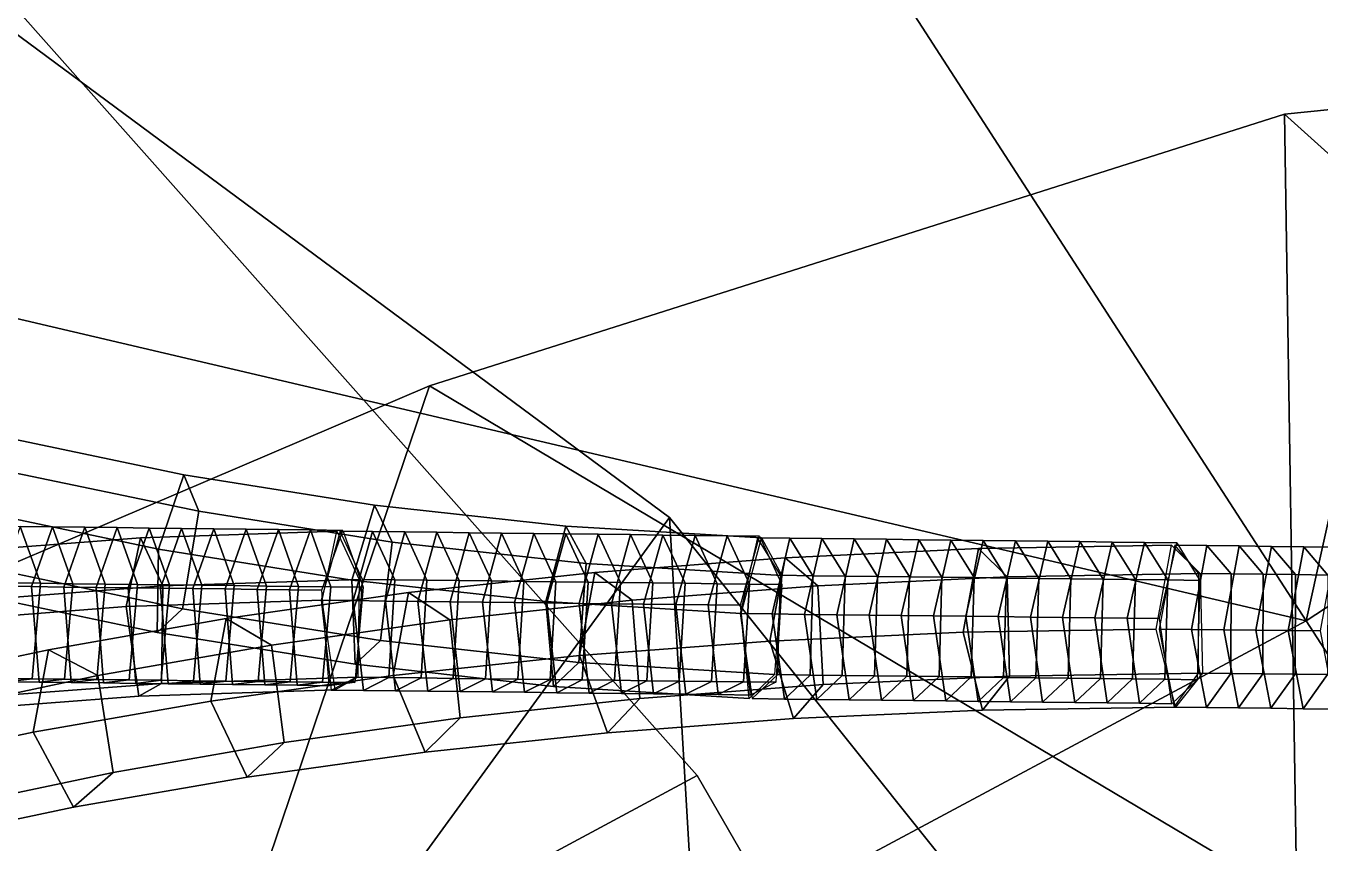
# Model space of a CAD drawing. Header units: metres. Extents: x -219 to 389, y -251 to 301.
# Drawn here: x -34.08 to -11.3, y 30.96 to 45.34 of the extents above; entities that cross this region are included whole.
import ezdxf

# ---------------------------------------------------------------- set-up
doc = ezdxf.new("R2010")
doc.units = ezdxf.units.M

msp = doc.modelspace()

# ---------------------------------------------------------------- linework, layer by layer
at = {"layer": 'Breeder_1InfInt', "color": 3}
for points in [[(-33.8184, 35.5343, 484.2723), (-34.3859, 35.5411, 484.4226), (-34.743, 36.5412, 483.0287), (-34.1754, 36.5344, 482.8784)], [(-33.6078, 36.5276, 482.7281), (-34.1754, 36.5344, 482.8784), (-34.5458, 35.4819, 481.5271), (-33.9782, 35.4751, 481.3769)], [(-33.2508, 35.5275, 484.122), (-33.8184, 35.5343, 484.2723), (-34.1754, 36.5344, 482.8784), (-33.6078, 36.5276, 482.7281)], [(-33.04029, 36.5207, 482.5779), (-33.6078, 36.5276, 482.7281), (-33.9782, 35.4751, 481.3769), (-33.4106, 35.4683, 481.2266)], [(-32.6832, 35.5206, 483.9718), (-33.2508, 35.5275, 484.122), (-33.6078, 36.5276, 482.7281), (-33.04029, 36.5207, 482.5779)], [(-32.4727, 36.5139, 482.4276), (-33.04029, 36.5207, 482.5779), (-33.4106, 35.4683, 481.2266), (-32.843, 35.4615, 481.0763)], [(-32.1157, 35.5138, 483.8215), (-32.6832, 35.5206, 483.9718), (-33.04029, 36.5207, 482.5779), (-32.4727, 36.5139, 482.4276)], [(-31.9051, 36.5071, 482.2773), (-32.4727, 36.5139, 482.4276), (-32.843, 35.4615, 481.0763), (-32.2755, 35.4547, 480.9261)], [(-31.5481, 35.507, 483.6712), (-32.1157, 35.5138, 483.8215), (-32.4727, 36.5139, 482.4276), (-31.9051, 36.5071, 482.2773)], [(-31.3375, 36.5003, 482.127), (-31.9051, 36.5071, 482.2773), (-32.2755, 35.4547, 480.9261), (-31.7079, 35.4478, 480.7758)], [(-30.9805, 35.5002, 483.521), (-31.5481, 35.507, 483.6712), (-31.9051, 36.5071, 482.2773), (-31.3375, 36.5003, 482.127)], [(-30.77, 36.4935, 481.9768), (-31.3375, 36.5003, 482.127), (-31.7079, 35.4478, 480.7758), (-31.1403, 35.441, 480.6255)], [(-30.4129, 35.4934, 483.3707), (-30.9805, 35.5002, 483.521), (-31.3375, 36.5003, 482.127), (-30.77, 36.4935, 481.9768)], [(-30.2024, 36.4867, 481.8265), (-30.77, 36.4935, 481.9768), (-31.1403, 35.441, 480.6255), (-30.5728, 35.4342, 480.4753)], [(-29.8454, 35.4866, 483.2204), (-30.4129, 35.4934, 483.3707), (-30.77, 36.4935, 481.9768), (-30.2024, 36.4867, 481.8265)], [(-29.6348, 36.4799, 481.6762), (-30.2024, 36.4867, 481.8265), (-30.5728, 35.4342, 480.4753), (-30.00523, 35.4274, 480.325)], [(-29.2778, 35.4798, 483.0702), (-29.8454, 35.4866, 483.2204), (-30.2024, 36.4867, 481.8265), (-29.6348, 36.4799, 481.6762)], [(-29.06728, 36.473, 481.526), (-29.6348, 36.4799, 481.6762), (-30.00523, 35.4274, 480.325), (-29.4376, 35.4206, 480.1747)], [(-28.7102, 35.4729, 482.9199), (-29.2778, 35.4798, 483.0702), (-29.6348, 36.4799, 481.6762), (-29.06728, 36.473, 481.526)], [(-28.4997, 36.4662, 481.3757), (-29.06728, 36.473, 481.526), (-29.4376, 35.4206, 480.1747), (-28.87, 35.4138, 480.0244)], [(-28.1426, 35.4661, 482.7696), (-28.7102, 35.4729, 482.9199), (-29.06728, 36.473, 481.526), (-28.4997, 36.4662, 481.3757)], [(-27.979, 36.4448, 481.0487), (-28.5466, 36.4516, 481.199), (-28.8832, 35.2356, 479.983), (-28.3156, 35.2288, 479.8327)], [(-27.5877, 35.5953, 482.5655), (-28.1553, 35.6021, 482.7157), (-28.5466, 36.4516, 481.199), (-27.979, 36.4448, 481.0487)], [(-27.4115, 36.438, 480.8984), (-27.979, 36.4448, 481.0487), (-28.3156, 35.2288, 479.8327), (-27.748, 35.222, 479.6824)], [(-27.02017, 35.5884, 482.4152), (-27.5877, 35.5953, 482.5655), (-27.979, 36.4448, 481.0487), (-27.4115, 36.438, 480.8984)], [(-26.8439, 36.4312, 480.7482), (-27.4115, 36.438, 480.8984), (-27.748, 35.222, 479.6824), (-27.1804, 35.2151, 479.5322)], [(-26.4526, 35.5816, 482.2649), (-27.02017, 35.5884, 482.4152), (-27.4115, 36.438, 480.8984), (-26.8439, 36.4312, 480.7482)], [(-26.2763, 36.4244, 480.5979), (-26.8439, 36.4312, 480.7482), (-27.1804, 35.2151, 479.5322), (-26.6129, 35.2083, 479.3819)], [(-25.885, 35.5748, 482.1147), (-26.4526, 35.5816, 482.2649), (-26.8439, 36.4312, 480.7482), (-26.2763, 36.4244, 480.5979)], [(-25.7088, 36.4175, 480.4476), (-26.2763, 36.4244, 480.5979), (-26.6129, 35.2083, 479.3819), (-26.04534, 35.2015, 479.2316)], [(-25.3174, 35.568, 481.9644), (-25.885, 35.5748, 482.1147), (-26.2763, 36.4244, 480.5979), (-25.7088, 36.4175, 480.4476)], [(-25.1412, 36.4107, 480.2974), (-25.7088, 36.4175, 480.4476), (-26.04534, 35.2015, 479.2316), (-25.4777, 35.1947, 479.0814)], [(-24.7498, 35.5612, 481.8141), (-25.3174, 35.568, 481.9644), (-25.7088, 36.4175, 480.4476), (-25.1412, 36.4107, 480.2974)], [(-24.5736, 36.4039, 480.1471), (-25.1412, 36.4107, 480.2974), (-25.4777, 35.1947, 479.0814), (-24.9101, 35.1879, 478.9311)], [(-24.1823, 35.5544, 481.6638), (-24.7498, 35.5612, 481.8141), (-25.1412, 36.4107, 480.2974), (-24.5736, 36.4039, 480.1471)], [(-24.00608, 36.3971, 479.9968), (-24.5736, 36.4039, 480.1471), (-24.9101, 35.1879, 478.9311), (-24.3426, 35.1811, 478.7808)], [(-23.6147, 35.5476, 481.5136), (-24.1823, 35.5544, 481.6638), (-24.5736, 36.4039, 480.1471), (-24.00608, 36.3971, 479.9968)], [(-23.4385, 36.3903, 479.8466), (-24.00608, 36.3971, 479.9968), (-24.3426, 35.1811, 478.7808), (-23.775, 35.1743, 478.6306)], [(-23.04716, 35.5408, 481.3633), (-23.6147, 35.5476, 481.5136), (-24.00608, 36.3971, 479.9968), (-23.4385, 36.3903, 479.8466)], [(-22.8709, 36.3835, 479.6963), (-23.4385, 36.3903, 479.8466), (-23.775, 35.1743, 478.6306), (-23.2074, 35.1675, 478.4803)], [(-22.4795, 35.5339, 481.213), (-23.04716, 35.5408, 481.3633), (-23.4385, 36.3903, 479.8466), (-22.8709, 36.3835, 479.6963)], [(-22.3033, 36.3767, 479.546), (-22.8709, 36.3835, 479.6963), (-23.2074, 35.1675, 478.4803), (-22.6398, 35.1606, 478.33)], [(-21.912, 35.5271, 481.0628), (-22.4795, 35.5339, 481.213), (-22.8709, 36.3835, 479.6963), (-22.3033, 36.3767, 479.546)], [(-21.7357, 36.3699, 479.3958), (-22.3033, 36.3767, 479.546), (-22.6398, 35.1606, 478.33), (-22.07232, 35.1538, 478.1797)], [(-21.3444, 35.5203, 480.9125), (-21.912, 35.5271, 481.0628), (-22.3033, 36.3767, 479.546), (-21.7357, 36.3699, 479.3958)], [(-21.1682, 36.363, 479.2455), (-21.7357, 36.3699, 479.3958), (-22.07232, 35.1538, 478.1797), (-21.5047, 35.147, 478.0295)], [(-20.7768, 35.5135, 480.7622), (-21.3444, 35.5203, 480.9125), (-21.7357, 36.3699, 479.3958), (-21.1682, 36.363, 479.2455)], [(-20.6378, 36.3285, 478.956), (-21.2054, 36.3353, 479.1063), (-21.5112, 35.00151, 478.0117), (-20.9436, 34.9946, 477.8614)], [(-20.2298, 35.6679, 480.5269), (-20.7974, 35.6747, 480.6772), (-21.2054, 36.3353, 479.1063), (-20.6378, 36.3285, 478.956)], [(-20.07026, 36.3217, 478.8057), (-20.6378, 36.3285, 478.956), (-20.9436, 34.9946, 477.8614), (-20.376, 34.9878, 477.7111)], [(-19.6622, 35.6611, 480.3767), (-20.2298, 35.6679, 480.5269), (-20.6378, 36.3285, 478.956), (-20.07026, 36.3217, 478.8057)], [(-19.5026, 36.3149, 478.6555), (-20.07026, 36.3217, 478.8057), (-20.376, 34.9878, 477.7111), (-19.8084, 34.981, 477.5609)], [(-19.09472, 35.6543, 480.2264), (-19.6622, 35.6611, 480.3767), (-20.07026, 36.3217, 478.8057), (-19.5026, 36.3149, 478.6555)], [(-18.9351, 36.308, 478.5052), (-19.5026, 36.3149, 478.6555), (-19.8084, 34.981, 477.5609), (-19.2409, 34.9742, 477.4106)], [(-18.5271, 35.6475, 480.0761), (-19.09472, 35.6543, 480.2264), (-19.5026, 36.3149, 478.6555), (-18.9351, 36.308, 478.5052)], [(-18.3675, 36.3012, 478.3549), (-18.9351, 36.308, 478.5052), (-19.2409, 34.9742, 477.4106), (-18.6733, 34.9674, 477.2603)], [(-17.9595, 35.6407, 479.9259), (-18.5271, 35.6475, 480.0761), (-18.9351, 36.308, 478.5052), (-18.3675, 36.3012, 478.3549)], [(-17.7999, 36.2944, 478.2047), (-18.3675, 36.3012, 478.3549), (-18.6733, 34.9674, 477.2603), (-18.1057, 34.9606, 477.11)], [(-17.392, 35.6339, 479.7756), (-17.9595, 35.6407, 479.9259), (-18.3675, 36.3012, 478.3549), (-17.7999, 36.2944, 478.2047)], [(-17.2324, 36.2876, 478.0544), (-17.7999, 36.2944, 478.2047), (-18.1057, 34.9606, 477.11), (-17.5381, 34.9538, 476.9598)], [(-16.8244, 35.627, 479.6253), (-17.392, 35.6339, 479.7756), (-17.7999, 36.2944, 478.2047), (-17.2324, 36.2876, 478.0544)], [(-16.6648, 36.2808, 477.9041), (-17.2324, 36.2876, 478.0544), (-17.5381, 34.9538, 476.9598), (-16.9706, 34.947, 476.8095)], [(-16.2568, 35.6202, 479.4751), (-16.8244, 35.627, 479.6253), (-17.2324, 36.2876, 478.0544), (-16.6648, 36.2808, 477.9041)], [(-16.09725, 36.274, 477.7538), (-16.6648, 36.2808, 477.9041), (-16.9706, 34.947, 476.8095), (-16.403, 34.9401, 476.6592)], [(-15.6892, 35.6134, 479.3248), (-16.2568, 35.6202, 479.4751), (-16.6648, 36.2808, 477.9041), (-16.09725, 36.274, 477.7538)], [(-15.5296, 36.2672, 477.6036), (-16.09725, 36.274, 477.7538), (-16.403, 34.9401, 476.6592), (-15.8354, 34.9333, 476.509)], [(-15.1217, 35.6066, 479.1745), (-15.6892, 35.6134, 479.3248), (-16.09725, 36.274, 477.7538), (-15.5296, 36.2672, 477.6036)], [(-14.9621, 36.2603, 477.4533), (-15.5296, 36.2672, 477.6036), (-15.8354, 34.9333, 476.509), (-15.2679, 34.9265, 476.3587)], [(-14.5541, 35.5998, 479.0243), (-15.1217, 35.6066, 479.1745), (-15.5296, 36.2672, 477.6036), (-14.9621, 36.2603, 477.4533)], [(-14.3945, 36.2535, 477.303), (-14.9621, 36.2603, 477.4533), (-15.2679, 34.9265, 476.3587), (-14.7003, 34.9197, 476.2084)], [(-13.9865, 35.593, 478.874), (-14.5541, 35.5998, 479.0243), (-14.9621, 36.2603, 477.4533), (-14.3945, 36.2535, 477.303)], [(-13.8269, 36.2467, 477.1528), (-14.3945, 36.2535, 477.303), (-14.7003, 34.9197, 476.2084), (-14.1327, 34.9129, 476.0582)], [(-13.4189, 35.5862, 478.7237), (-13.9865, 35.593, 478.874), (-14.3945, 36.2535, 477.303), (-13.8269, 36.2467, 477.1528)], [(-13.2958, 36.1982, 476.8666), (-13.8634, 36.205, 477.0168), (-14.1356, 34.7295, 476.0555), (-13.5681, 34.7227, 475.9052)], [(-12.8715, 35.6999, 478.4921), (-13.439, 35.7067, 478.6424), (-13.8634, 36.205, 477.0168), (-13.2958, 36.1982, 476.8666)], [(-12.7282, 36.1913, 476.7163), (-13.2958, 36.1982, 476.8666), (-13.5681, 34.7227, 475.9052), (-13.00052, 34.7159, 475.7549)], [(-12.3039, 35.693, 478.3418), (-12.8715, 35.6999, 478.4921), (-13.2958, 36.1982, 476.8666), (-12.7282, 36.1913, 476.7163)], [(-12.1607, 36.1845, 476.566), (-12.7282, 36.1913, 476.7163), (-13.00052, 34.7159, 475.7549), (-12.4329, 34.7091, 475.6047)], [(-11.7363, 35.6862, 478.1916), (-12.3039, 35.693, 478.3418), (-12.7282, 36.1913, 476.7163), (-12.1607, 36.1845, 476.566)], [(-11.5931, 36.1777, 476.4158), (-12.1607, 36.1845, 476.566), (-12.4329, 34.7091, 475.6047), (-11.8653, 34.7022, 475.4544)], [(-11.1687, 35.6794, 478.0413), (-11.7363, 35.6862, 478.1916), (-12.1607, 36.1845, 476.566), (-11.5931, 36.1777, 476.4158)], [(-11.02557, 36.1709, 476.2655), (-11.5931, 36.1777, 476.4158), (-11.8653, 34.7022, 475.4544), (-11.2978, 34.6954, 475.3041)], [(-10.6012, 35.6726, 477.891), (-11.1687, 35.6794, 478.0413), (-11.5931, 36.1777, 476.4158), (-11.02557, 36.1709, 476.2655)], [(-33.9648, 33.8544, 483.7956), (-34.5323, 33.8612, 483.9458), (-34.3859, 35.5411, 484.4226), (-33.8184, 35.5343, 484.2723)], [(-33.3972, 33.8476, 483.6453), (-33.9648, 33.8544, 483.7956), (-33.8184, 35.5343, 484.2723), (-33.2508, 35.5275, 484.122)], [(-32.8296, 33.8408, 483.495), (-33.3972, 33.8476, 483.6453), (-33.2508, 35.5275, 484.122), (-32.6832, 35.5206, 483.9718)], [(-27.6918, 33.8746, 482.2503), (-28.2594, 33.8814, 482.4006), (-28.1553, 35.6021, 482.7157), (-27.5877, 35.5953, 482.5655)], [(-27.1242, 33.8678, 482.1001), (-27.6918, 33.8746, 482.2503), (-27.5877, 35.5953, 482.5655), (-27.02017, 35.5884, 482.4152)], [(-26.5566, 33.861, 481.9498), (-27.1242, 33.8678, 482.1001), (-27.02017, 35.5884, 482.4152), (-26.4526, 35.5816, 482.2649)], [(-25.9891, 33.8542, 481.7995), (-26.5566, 33.861, 481.9498), (-26.4526, 35.5816, 482.2649), (-25.885, 35.5748, 482.1147)], [(-25.4215, 33.8474, 481.6493), (-25.9891, 33.8542, 481.7995), (-25.885, 35.5748, 482.1147), (-25.3174, 35.568, 481.9644)], [(-24.8539, 33.8406, 481.499), (-25.4215, 33.8474, 481.6493), (-25.3174, 35.568, 481.9644), (-24.7498, 35.5612, 481.8141)], [(-24.2863, 33.8338, 481.3487), (-24.8539, 33.8406, 481.499), (-24.7498, 35.5612, 481.8141), (-24.1823, 35.5544, 481.6638)], [(-23.7188, 33.8269, 481.1985), (-24.2863, 33.8338, 481.3487), (-24.1823, 35.5544, 481.6638), (-23.6147, 35.5476, 481.5136)], [(-23.1512, 33.8201, 481.0482), (-23.7188, 33.8269, 481.1985), (-23.6147, 35.5476, 481.5136), (-23.04716, 35.5408, 481.3633)], [(-22.5836, 33.8133, 480.8979), (-23.1512, 33.8201, 481.0482), (-23.04716, 35.5408, 481.3633), (-22.4795, 35.5339, 481.213)], [(-22.0161, 33.8065, 480.7477), (-22.5836, 33.8133, 480.8979), (-22.4795, 35.5339, 481.213), (-21.912, 35.5271, 481.0628)], [(-21.4485, 33.7997, 480.5974), (-22.0161, 33.8065, 480.7477), (-21.912, 35.5271, 481.0628), (-21.3444, 35.5203, 480.9125)], [(-20.2797, 33.9197, 480.4179), (-20.8472, 33.9265, 480.5682), (-20.7974, 35.6747, 480.6772), (-20.2298, 35.6679, 480.5269)], [(-19.7121, 33.9129, 480.2677), (-20.2797, 33.9197, 480.4179), (-20.2298, 35.6679, 480.5269), (-19.6622, 35.6611, 480.3767)], [(-19.1445, 33.9061, 480.1174), (-19.7121, 33.9129, 480.2677), (-19.6622, 35.6611, 480.3767), (-19.09472, 35.6543, 480.2264)], [(-18.577, 33.8992, 479.9671), (-19.1445, 33.9061, 480.1174), (-19.09472, 35.6543, 480.2264), (-18.5271, 35.6475, 480.0761)], [(-18.00942, 33.8924, 479.8169), (-18.577, 33.8992, 479.9671), (-18.5271, 35.6475, 480.0761), (-17.9595, 35.6407, 479.9259)], [(-17.4418, 33.8856, 479.6666), (-18.00942, 33.8924, 479.8169), (-17.9595, 35.6407, 479.9259), (-17.392, 35.6339, 479.7756)], [(-16.8742, 33.8788, 479.5163), (-17.4418, 33.8856, 479.6666), (-17.392, 35.6339, 479.7756), (-16.8244, 35.627, 479.6253)], [(-16.3067, 33.872, 479.3661), (-16.8742, 33.8788, 479.5163), (-16.8244, 35.627, 479.6253), (-16.2568, 35.6202, 479.4751)], [(-15.7391, 33.8652, 479.2158), (-16.3067, 33.872, 479.3661), (-16.2568, 35.6202, 479.4751), (-15.6892, 35.6134, 479.3248)], [(-15.1715, 33.8584, 479.0655), (-15.7391, 33.8652, 479.2158), (-15.6892, 35.6134, 479.3248), (-15.1217, 35.6066, 479.1745)], [(-14.6039, 33.8515, 478.9153), (-15.1715, 33.8584, 479.0655), (-15.1217, 35.6066, 479.1745), (-14.5541, 35.5998, 479.0243)], [(-14.03641, 33.8447, 478.765), (-14.6039, 33.8515, 478.9153), (-14.5541, 35.5998, 479.0243), (-13.9865, 35.593, 478.874)], [(-13.4688, 33.8379, 478.6147), (-14.03641, 33.8447, 478.765), (-13.9865, 35.593, 478.874), (-13.4189, 35.5862, 478.7237)], [(-12.8773, 33.9485, 478.5493), (-13.4449, 33.9553, 478.6996), (-13.439, 35.7067, 478.6424), (-12.8715, 35.6999, 478.4921)], [(-12.3098, 33.9416, 478.399), (-12.8773, 33.9485, 478.5493), (-12.8715, 35.6999, 478.4921), (-12.3039, 35.693, 478.3418)], [(-11.7422, 33.9348, 478.2488), (-12.3098, 33.9416, 478.399), (-12.3039, 35.693, 478.3418), (-11.7363, 35.6862, 478.1916)], [(-11.1746, 33.928, 478.0985), (-11.7422, 33.9348, 478.2488), (-11.7363, 35.6862, 478.1916), (-11.1687, 35.6794, 478.0413)], [(-33.9782, 35.4751, 481.3769), (-34.5458, 35.4819, 481.5271), (-34.4136, 33.8006, 482.1025), (-33.846, 33.7938, 481.9523)], [(-33.4106, 35.4683, 481.2266), (-33.9782, 35.4751, 481.3769), (-33.846, 33.7938, 481.9523), (-33.2785, 33.787, 481.802)], [(-32.843, 35.4615, 481.0763), (-33.4106, 35.4683, 481.2266), (-33.2785, 33.787, 481.802), (-32.7109, 33.7802, 481.6517)], [(-32.2755, 35.4547, 480.9261), (-32.843, 35.4615, 481.0763), (-32.7109, 33.7802, 481.6517), (-32.1433, 33.7733, 481.5015)], [(-32.262, 33.8339, 483.3448), (-32.8296, 33.8408, 483.495), (-32.6832, 35.5206, 483.9718), (-32.1157, 35.5138, 483.8215)], [(-31.7079, 35.4478, 480.7758), (-32.2755, 35.4547, 480.9261), (-32.1433, 33.7733, 481.5015), (-31.5758, 33.7665, 481.3512)], [(-31.6945, 33.8271, 483.1945), (-32.262, 33.8339, 483.3448), (-32.1157, 35.5138, 483.8215), (-31.5481, 35.507, 483.6712)], [(-31.1403, 35.441, 480.6255), (-31.7079, 35.4478, 480.7758), (-31.5758, 33.7665, 481.3512), (-31.00822, 33.7597, 481.2009)], [(-31.1269, 33.8203, 483.0442), (-31.6945, 33.8271, 483.1945), (-31.5481, 35.507, 483.6712), (-30.9805, 35.5002, 483.521)], [(-30.5728, 35.4342, 480.4753), (-31.1403, 35.441, 480.6255), (-31.00822, 33.7597, 481.2009), (-30.4406, 33.7529, 481.0507)], [(-30.5593, 33.8135, 482.894), (-31.1269, 33.8203, 483.0442), (-30.9805, 35.5002, 483.521), (-30.4129, 35.4934, 483.3707)], [(-30.00523, 35.4274, 480.325), (-30.5728, 35.4342, 480.4753), (-30.4406, 33.7529, 481.0507), (-29.873, 33.7461, 480.9004)], [(-29.9917, 33.8067, 482.7437), (-30.5593, 33.8135, 482.894), (-30.4129, 35.4934, 483.3707), (-29.8454, 35.4866, 483.2204)], [(-29.4376, 35.4206, 480.1747), (-30.00523, 35.4274, 480.325), (-29.873, 33.7461, 480.9004), (-29.3055, 33.7393, 480.7501)], [(-29.4242, 33.7999, 482.5934), (-29.9917, 33.8067, 482.7437), (-29.8454, 35.4866, 483.2204), (-29.2778, 35.4798, 483.0702)], [(-28.87, 35.4138, 480.0244), (-29.4376, 35.4206, 480.1747), (-29.3055, 33.7393, 480.7501), (-28.7379, 33.7325, 480.5999)], [(-28.8566, 33.7931, 482.4431), (-29.4242, 33.7999, 482.5934), (-29.2778, 35.4798, 483.0702), (-28.7102, 35.4729, 482.9199)], [(-28.289, 33.7863, 482.2929), (-28.8566, 33.7931, 482.4431), (-28.7102, 35.4729, 482.9199), (-28.1426, 35.4661, 482.7696)], [(-20.8809, 33.7929, 480.4471), (-21.4485, 33.7997, 480.5974), (-21.3444, 35.5203, 480.9125), (-20.7768, 35.5135, 480.7622)], [(-28.3156, 35.2288, 479.8327), (-28.8832, 35.2356, 479.983), (-28.7066, 33.6562, 480.7213), (-28.1391, 33.6494, 480.5711)], [(-27.748, 35.222, 479.6824), (-28.3156, 35.2288, 479.8327), (-28.1391, 33.6494, 480.5711), (-27.5715, 33.6426, 480.4208)], [(-27.1804, 35.2151, 479.5322), (-27.748, 35.222, 479.6824), (-27.5715, 33.6426, 480.4208), (-27.00396, 33.6358, 480.2705)], [(-26.6129, 35.2083, 479.3819), (-27.1804, 35.2151, 479.5322), (-27.00396, 33.6358, 480.2705), (-26.4363, 33.629, 480.1203)], [(-26.04534, 35.2015, 479.2316), (-26.6129, 35.2083, 479.3819), (-26.4363, 33.629, 480.1203), (-25.8688, 33.6222, 479.97)], [(-25.4777, 35.1947, 479.0814), (-26.04534, 35.2015, 479.2316), (-25.8688, 33.6222, 479.97), (-25.3012, 33.6154, 479.8197)], [(-24.9101, 35.1879, 478.9311), (-25.4777, 35.1947, 479.0814), (-25.3012, 33.6154, 479.8197), (-24.7336, 33.6085, 479.6695)], [(-24.3426, 35.1811, 478.7808), (-24.9101, 35.1879, 478.9311), (-24.7336, 33.6085, 479.6695), (-24.1661, 33.6017, 479.5192)], [(-23.775, 35.1743, 478.6306), (-24.3426, 35.1811, 478.7808), (-24.1661, 33.6017, 479.5192), (-23.5985, 33.5949, 479.3689)], [(-23.2074, 35.1675, 478.4803), (-23.775, 35.1743, 478.6306), (-23.5985, 33.5949, 479.3689), (-23.03095, 33.5881, 479.2187)], [(-22.6398, 35.1606, 478.33), (-23.2074, 35.1675, 478.4803), (-23.03095, 33.5881, 479.2187), (-22.4633, 33.5813, 479.0684)], [(-22.07232, 35.1538, 478.1797), (-22.6398, 35.1606, 478.33), (-22.4633, 33.5813, 479.0684), (-21.8958, 33.5745, 478.9181)], [(-21.5047, 35.147, 478.0295), (-22.07232, 35.1538, 478.1797), (-21.8958, 33.5745, 478.9181), (-21.3282, 33.5677, 478.7679)], [(-20.9436, 34.9946, 477.8614), (-21.5112, 35.00151, 478.0117), (-21.295, 33.5041, 478.8959), (-20.7275, 33.4973, 478.7457)], [(-20.376, 34.9878, 477.7111), (-20.9436, 34.9946, 477.8614), (-20.7275, 33.4973, 478.7457), (-20.1599, 33.4905, 478.5954)], [(-19.8084, 34.981, 477.5609), (-20.376, 34.9878, 477.7111), (-20.1599, 33.4905, 478.5954), (-19.5923, 33.4837, 478.4451)], [(-19.2409, 34.9742, 477.4106), (-19.8084, 34.981, 477.5609), (-19.5923, 33.4837, 478.4451), (-19.02479, 33.4769, 478.2949)], [(-18.6733, 34.9674, 477.2603), (-19.2409, 34.9742, 477.4106), (-19.02479, 33.4769, 478.2949), (-18.4572, 33.47, 478.1446)], [(-18.1057, 34.9606, 477.11), (-18.6733, 34.9674, 477.2603), (-18.4572, 33.47, 478.1446), (-17.8896, 33.4632, 477.9943)], [(-17.5381, 34.9538, 476.9598), (-18.1057, 34.9606, 477.11), (-17.8896, 33.4632, 477.9943), (-17.322, 33.4564, 477.8441)], [(-16.9706, 34.947, 476.8095), (-17.5381, 34.9538, 476.9598), (-17.322, 33.4564, 477.8441), (-16.7544, 33.4496, 477.6938)], [(-16.403, 34.9401, 476.6592), (-16.9706, 34.947, 476.8095), (-16.7544, 33.4496, 477.6938), (-16.1869, 33.4428, 477.5435)], [(-15.8354, 34.9333, 476.509), (-16.403, 34.9401, 476.6592), (-16.1869, 33.4428, 477.5435), (-15.6193, 33.436, 477.3932)], [(-15.2679, 34.9265, 476.3587), (-15.8354, 34.9333, 476.509), (-15.6193, 33.436, 477.3932), (-15.05177, 33.4292, 477.243)], [(-14.7003, 34.9197, 476.2084), (-15.2679, 34.9265, 476.3587), (-15.05177, 33.4292, 477.243), (-14.4842, 33.4224, 477.0927)], [(-14.1327, 34.9129, 476.0582), (-14.7003, 34.9197, 476.2084), (-14.4842, 33.4224, 477.0927), (-13.9166, 33.4155, 476.9424)], [(-13.5681, 34.7227, 475.9052), (-14.1356, 34.7295, 476.0555), (-13.873, 33.3548, 477.11), (-13.3054, 33.348, 476.9597)], [(-13.00052, 34.7159, 475.7549), (-13.5681, 34.7227, 475.9052), (-13.3054, 33.348, 476.9597), (-12.7378, 33.3412, 476.8094)], [(-12.4329, 34.7091, 475.6047), (-13.00052, 34.7159, 475.7549), (-12.7378, 33.3412, 476.8094), (-12.1702, 33.3344, 476.6591)], [(-11.8653, 34.7022, 475.4544), (-12.4329, 34.7091, 475.6047), (-12.1702, 33.3344, 476.6591), (-11.6027, 33.3276, 476.5089)], [(-11.2978, 34.6954, 475.3041), (-11.8653, 34.7022, 475.4544), (-11.6027, 33.3276, 476.5089), (-11.03514, 33.3207, 476.3586)], [(-13.3054, 33.348, 476.9597), (-13.873, 33.3548, 477.11), (-13.4449, 33.9553, 478.6996), (-12.8773, 33.9485, 478.5493)], [(-12.7378, 33.3412, 476.8094), (-13.3054, 33.348, 476.9597), (-12.8773, 33.9485, 478.5493), (-12.3098, 33.9416, 478.399)], [(-12.1702, 33.3344, 476.6591), (-12.7378, 33.3412, 476.8094), (-12.3098, 33.9416, 478.399), (-11.7422, 33.9348, 478.2488)], [(-11.6027, 33.3276, 476.5089), (-12.1702, 33.3344, 476.6591), (-11.7422, 33.9348, 478.2488), (-11.1746, 33.928, 478.0985)], [(-34.4136, 33.8006, 482.1025), (-34.9812, 33.8074, 482.2528), (-34.5323, 33.8612, 483.9458), (-33.9648, 33.8544, 483.7956)], [(-33.846, 33.7938, 481.9523), (-34.4136, 33.8006, 482.1025), (-33.9648, 33.8544, 483.7956), (-33.3972, 33.8476, 483.6453)], [(-33.2785, 33.787, 481.802), (-33.846, 33.7938, 481.9523), (-33.3972, 33.8476, 483.6453), (-32.8296, 33.8408, 483.495)], [(-32.7109, 33.7802, 481.6517), (-33.2785, 33.787, 481.802), (-32.8296, 33.8408, 483.495), (-32.262, 33.8339, 483.3448)], [(-32.1433, 33.7733, 481.5015), (-32.7109, 33.7802, 481.6517), (-32.262, 33.8339, 483.3448), (-31.6945, 33.8271, 483.1945)], [(-31.5758, 33.7665, 481.3512), (-32.1433, 33.7733, 481.5015), (-31.6945, 33.8271, 483.1945), (-31.1269, 33.8203, 483.0442)], [(-31.00822, 33.7597, 481.2009), (-31.5758, 33.7665, 481.3512), (-31.1269, 33.8203, 483.0442), (-30.5593, 33.8135, 482.894)], [(-30.4406, 33.7529, 481.0507), (-31.00822, 33.7597, 481.2009), (-30.5593, 33.8135, 482.894), (-29.9917, 33.8067, 482.7437)], [(-29.873, 33.7461, 480.9004), (-30.4406, 33.7529, 481.0507), (-29.9917, 33.8067, 482.7437), (-29.4242, 33.7999, 482.5934)], [(-29.3055, 33.7393, 480.7501), (-29.873, 33.7461, 480.9004), (-29.4242, 33.7999, 482.5934), (-28.8566, 33.7931, 482.4431)], [(-28.7379, 33.7325, 480.5999), (-29.3055, 33.7393, 480.7501), (-28.8566, 33.7931, 482.4431), (-28.289, 33.7863, 482.2929)], [(-28.1391, 33.6494, 480.5711), (-28.7066, 33.6562, 480.7213), (-28.2594, 33.8814, 482.4006), (-27.6918, 33.8746, 482.2503)], [(-27.5715, 33.6426, 480.4208), (-28.1391, 33.6494, 480.5711), (-27.6918, 33.8746, 482.2503), (-27.1242, 33.8678, 482.1001)], [(-27.00396, 33.6358, 480.2705), (-27.5715, 33.6426, 480.4208), (-27.1242, 33.8678, 482.1001), (-26.5566, 33.861, 481.9498)], [(-26.4363, 33.629, 480.1203), (-27.00396, 33.6358, 480.2705), (-26.5566, 33.861, 481.9498), (-25.9891, 33.8542, 481.7995)], [(-25.8688, 33.6222, 479.97), (-26.4363, 33.629, 480.1203), (-25.9891, 33.8542, 481.7995), (-25.4215, 33.8474, 481.6493)], [(-25.3012, 33.6154, 479.8197), (-25.8688, 33.6222, 479.97), (-25.4215, 33.8474, 481.6493), (-24.8539, 33.8406, 481.499)], [(-24.7336, 33.6085, 479.6695), (-25.3012, 33.6154, 479.8197), (-24.8539, 33.8406, 481.499), (-24.2863, 33.8338, 481.3487)], [(-24.1661, 33.6017, 479.5192), (-24.7336, 33.6085, 479.6695), (-24.2863, 33.8338, 481.3487), (-23.7188, 33.8269, 481.1985)], [(-23.5985, 33.5949, 479.3689), (-24.1661, 33.6017, 479.5192), (-23.7188, 33.8269, 481.1985), (-23.1512, 33.8201, 481.0482)], [(-23.03095, 33.5881, 479.2187), (-23.5985, 33.5949, 479.3689), (-23.1512, 33.8201, 481.0482), (-22.5836, 33.8133, 480.8979)], [(-22.4633, 33.5813, 479.0684), (-23.03095, 33.5881, 479.2187), (-22.5836, 33.8133, 480.8979), (-22.0161, 33.8065, 480.7477)], [(-21.8958, 33.5745, 478.9181), (-22.4633, 33.5813, 479.0684), (-22.0161, 33.8065, 480.7477), (-21.4485, 33.7997, 480.5974)], [(-21.3282, 33.5677, 478.7679), (-21.8958, 33.5745, 478.9181), (-21.4485, 33.7997, 480.5974), (-20.8809, 33.7929, 480.4471)], [(-20.7275, 33.4973, 478.7457), (-21.295, 33.5041, 478.8959), (-20.8472, 33.9265, 480.5682), (-20.2797, 33.9197, 480.4179)], [(-20.1599, 33.4905, 478.5954), (-20.7275, 33.4973, 478.7457), (-20.2797, 33.9197, 480.4179), (-19.7121, 33.9129, 480.2677)], [(-19.5923, 33.4837, 478.4451), (-20.1599, 33.4905, 478.5954), (-19.7121, 33.9129, 480.2677), (-19.1445, 33.9061, 480.1174)], [(-19.02479, 33.4769, 478.2949), (-19.5923, 33.4837, 478.4451), (-19.1445, 33.9061, 480.1174), (-18.577, 33.8992, 479.9671)], [(-18.4572, 33.47, 478.1446), (-19.02479, 33.4769, 478.2949), (-18.577, 33.8992, 479.9671), (-18.00942, 33.8924, 479.8169)], [(-17.8896, 33.4632, 477.9943), (-18.4572, 33.47, 478.1446), (-18.00942, 33.8924, 479.8169), (-17.4418, 33.8856, 479.6666)], [(-17.322, 33.4564, 477.8441), (-17.8896, 33.4632, 477.9943), (-17.4418, 33.8856, 479.6666), (-16.8742, 33.8788, 479.5163)], [(-16.7544, 33.4496, 477.6938), (-17.322, 33.4564, 477.8441), (-16.8742, 33.8788, 479.5163), (-16.3067, 33.872, 479.3661)], [(-16.1869, 33.4428, 477.5435), (-16.7544, 33.4496, 477.6938), (-16.3067, 33.872, 479.3661), (-15.7391, 33.8652, 479.2158)], [(-15.6193, 33.436, 477.3932), (-16.1869, 33.4428, 477.5435), (-15.7391, 33.8652, 479.2158), (-15.1715, 33.8584, 479.0655)], [(-15.05177, 33.4292, 477.243), (-15.6193, 33.436, 477.3932), (-15.1715, 33.8584, 479.0655), (-14.6039, 33.8515, 478.9153)], [(-14.4842, 33.4224, 477.0927), (-15.05177, 33.4292, 477.243), (-14.6039, 33.8515, 478.9153), (-14.03641, 33.8447, 478.765)], [(-13.9166, 33.4155, 476.9424), (-14.4842, 33.4224, 477.0927), (-14.03641, 33.8447, 478.765), (-13.4688, 33.8379, 478.6147)], [(-11.03514, 33.3207, 476.3586), (-11.6027, 33.3276, 476.5089), (-11.1746, 33.928, 478.0985), (-10.607, 33.9212, 477.9482)]]:
    msp.add_3dface(points, dxfattribs=at)
at = {"layer": 'Breeder_1Pdcel', "color": 3}
for points in [[(-31.2959, 37.4439, 481.5282), (-34.6311, 38.1416, 482.2451), (-35.1264, 36.8424, 481.2077), (-31.7445, 36.1326, 480.4776)], [(-31.03612, 36.8008, 483.1231), (-34.4198, 37.5089, 483.8466), (-34.6311, 38.1416, 482.2451), (-31.2959, 37.4439, 481.5282)], [(-31.3216, 35.08595, 483.073), (-34.7826, 35.8128, 483.8138), (-34.4198, 37.5089, 483.8466), (-31.03612, 36.8008, 483.1231)], [(-27.9412, 36.9095, 480.7649), (-31.2959, 37.4439, 481.5282), (-31.7445, 36.1326, 480.4776), (-28.3425, 35.5883, 479.7003)], [(-27.6323, 36.2582, 482.3525), (-31.03612, 36.8008, 483.1231), (-31.2959, 37.4439, 481.5282), (-27.9412, 36.9095, 480.7649)], [(-24.575, 36.5397, 479.9569), (-27.9412, 36.9095, 480.7649), (-28.3425, 35.5883, 479.7003), (-24.9287, 35.211, 478.8777)], [(-24.2167, 35.8826, 481.5365), (-27.6323, 36.2582, 482.3525), (-27.9412, 36.9095, 480.7649), (-24.575, 36.5397, 479.9569)], [(-31.7445, 36.1326, 480.4776), (-35.1264, 36.8424, 481.2077), (-35.2259, 35.3946, 482.1583), (-31.766, 34.6667, 481.4133)], [(-27.8398, 34.5284, 482.2839), (-31.3216, 35.08595, 483.073), (-31.03612, 36.8008, 483.1231), (-27.6323, 36.2582, 482.3525)], [(-28.6038, 36.451, 481.2134), (-32.05859, 36.3352, 482.0426), (-32.3149, 35.123, 480.8096), (-28.8608, 35.2358, 479.9773)], [(-28.2124, 35.6015, 482.7302), (-31.6682, 35.4878, 483.5555), (-32.05859, 36.3352, 482.0426), (-28.6038, 36.451, 481.2134)], [(-21.1343, 36.3327, 479.0879), (-24.575, 36.5397, 479.9569), (-24.9287, 35.211, 478.8777), (-21.4889, 35.00069, 478.0059)], [(-20.7751, 35.6739, 480.6714), (-24.2167, 35.8826, 481.5365), (-24.575, 36.5397, 479.9569), (-21.1343, 36.3327, 479.0879)], [(-32.05859, 36.3352, 482.0426), (-35.581, 36.06325, 482.8017), (-35.7573, 34.8584, 481.5537), (-32.3149, 35.123, 480.8096)], [(-31.6682, 35.4878, 483.5555), (-35.1916, 35.2179, 484.3109), (-35.581, 36.06325, 482.8017), (-32.05859, 36.3352, 482.0426)], [(-24.3455, 34.1416, 481.4483), (-27.8398, 34.5284, 482.2839), (-27.6323, 36.2582, 482.3525), (-24.2167, 35.8826, 481.5365)], [(-28.3425, 35.5883, 479.7003), (-31.7445, 36.1326, 480.4776), (-31.766, 34.6667, 481.4133), (-28.2853, 34.1081, 480.62)], [(-20.719, 35.9852, 479.2872), (-24.06479, 35.7267, 480.6271), (-24.3349, 34.2623, 479.673), (-20.9898, 34.5171, 478.3306)], [(-20.1409, 35.492, 480.8564), (-23.4121, 35.2394, 482.1638), (-24.06479, 35.7267, 480.6271), (-20.719, 35.9852, 479.2872)], [(-17.3158, 36.1447, 478.0828), (-20.719, 35.9852, 479.2872), (-20.9898, 34.5171, 478.3306), (-17.5873, 34.673, 477.1238)], [(-16.8138, 35.6479, 479.6817), (-20.1409, 35.492, 480.8564), (-20.719, 35.9852, 479.2872), (-17.3158, 36.1447, 478.0828)], [(-13.9201, 36.2048, 477.0331), (-17.3158, 36.1447, 478.0828), (-17.5873, 34.673, 477.1238), (-14.1923, 34.7294, 476.0717)], [(-13.4169, 35.7067, 478.636), (-16.8138, 35.6479, 479.6817), (-17.3158, 36.1447, 478.0828), (-13.9201, 36.2048, 477.0331)], [(-31.766, 34.6667, 481.4133), (-35.2259, 35.3946, 482.1583), (-34.7826, 35.8128, 483.8138), (-31.3216, 35.08595, 483.073)], [(-20.9043, 33.9286, 480.5829), (-24.3455, 34.1416, 481.4483), (-24.2167, 35.8826, 481.5365), (-20.7751, 35.6739, 480.6714)], [(-28.237, 33.8817, 482.395), (-31.6927, 33.7723, 483.2212), (-31.6682, 35.4878, 483.5555), (-28.2124, 35.6015, 482.7302)], [(-24.9287, 35.211, 478.8777), (-28.3425, 35.5883, 479.7003), (-28.2853, 34.1081, 480.62), (-24.7922, 33.7203, 479.7802)], [(-24.06479, 35.7267, 480.6271), (-27.3451, 35.37, 482.0994), (-27.6146, 33.9093, 481.1476), (-24.3349, 34.2623, 479.673)], [(-23.4121, 35.2394, 482.1638), (-26.6196, 34.8907, 483.6006), (-27.3451, 35.37, 482.0994), (-24.06479, 35.7267, 480.6271)], [(-16.7714, 33.901, 479.7249), (-20.05101, 33.7509, 480.8838), (-20.1409, 35.492, 480.8564), (-16.8138, 35.6479, 479.6817)], [(-13.3743, 33.9554, 478.6794), (-16.7714, 33.901, 479.7249), (-16.8138, 35.6479, 479.6817), (-13.4169, 35.7067, 478.636)], [(-31.6927, 33.7723, 483.2212), (-35.1366, 33.511, 483.9593), (-35.1916, 35.2179, 484.3109), (-31.6682, 35.4878, 483.5555)], [(-27.3451, 35.37, 482.0994), (-30.5521, 34.9158, 483.7005), (-30.8209, 33.4588, 482.7511), (-27.6146, 33.9093, 481.1476)], [(-26.6196, 34.8907, 483.6006), (-29.7557, 34.4468, 485.1634), (-30.5521, 34.9158, 483.7005), (-27.3451, 35.37, 482.0994)], [(-20.05101, 33.7509, 480.8838), (-23.2757, 33.5056, 482.1735), (-23.4121, 35.2394, 482.1638), (-20.1409, 35.492, 480.8564)], [(-32.3149, 35.123, 480.8096), (-35.7573, 34.8584, 481.5537), (-35.4842, 33.2901, 482.265), (-32.09018, 33.5481, 481.5338)], [(-28.8608, 35.2358, 479.9773), (-32.3149, 35.123, 480.8096), (-32.09018, 33.5481, 481.5338), (-28.6355, 33.657, 480.7034)], [(-28.2853, 34.1081, 480.62), (-31.766, 34.6667, 481.4133), (-31.3216, 35.08595, 483.073), (-27.8398, 34.5284, 482.2839)], [(-23.2757, 33.5056, 482.1735), (-26.4378, 33.1655, 483.5909), (-26.6196, 34.8907, 483.6006), (-23.4121, 35.2394, 482.1638)], [(-21.4889, 35.00069, 478.0059), (-24.9287, 35.211, 478.8777), (-24.7922, 33.7203, 479.7802), (-21.3521, 33.5062, 478.9107)], [(-30.5521, 34.9158, 483.7005), (-33.678, 34.3653, 485.4264), (-33.9462, 32.9119, 484.4794), (-30.8209, 33.4588, 482.7511)], [(-29.7557, 34.4468, 485.1634), (-32.8129, 33.9086, 486.8485), (-33.678, 34.3653, 485.4264), (-30.5521, 34.9158, 483.7005)], [(-26.4378, 33.1655, 483.5909), (-29.5297, 32.7315, 485.1325), (-29.7557, 34.4468, 485.1634), (-26.6196, 34.8907, 483.6006)], [(-17.5873, 34.673, 477.1238), (-20.9898, 34.5171, 478.3306), (-20.5726, 33.1519, 479.3317), (-17.2467, 33.3019, 478.1531)], [(-14.1923, 34.7294, 476.0717), (-17.5873, 34.673, 477.1238), (-17.2467, 33.3019, 478.1531), (-13.8508, 33.3549, 477.1036)], [(-29.5297, 32.7315, 485.1325), (-32.5439, 32.2045, 486.7948), (-32.8129, 33.9086, 486.8485), (-29.7557, 34.4468, 485.1634)], [(-24.7922, 33.7203, 479.7802), (-28.2853, 34.1081, 480.62), (-27.8398, 34.5284, 482.2839), (-24.3455, 34.1416, 481.4483)], [(-20.9898, 34.5171, 478.3306), (-24.3349, 34.2623, 479.673), (-23.8428, 32.9052, 480.6429), (-20.5726, 33.1519, 479.3317)], [(-33.678, 34.3653, 485.4264), (-36.7154, 33.7198, 487.2731), (-36.9828, 32.2701, 486.3285), (-33.9462, 32.9119, 484.4794)], [(-32.8129, 33.9086, 486.8485), (-35.7837, 33.2776, 488.6517), (-36.7154, 33.7198, 487.2731), (-33.678, 34.3653, 485.4264)], [(-24.3349, 34.2623, 479.673), (-27.6146, 33.9093, 481.1476), (-27.04927, 32.5624, 482.0835), (-23.8428, 32.9052, 480.6429)], [(-21.3521, 33.5062, 478.9107), (-24.7922, 33.7203, 479.7802), (-24.3455, 34.1416, 481.4483), (-20.9043, 33.9286, 480.5829)], [(-13.8508, 33.3549, 477.1036), (-17.2467, 33.3019, 478.1531), (-16.7714, 33.901, 479.7249), (-13.3743, 33.9554, 478.6794)], [(-32.5439, 32.2045, 486.7948), (-35.4731, 31.5859, 488.5736), (-35.7837, 33.2776, 488.6517), (-32.8129, 33.9086, 486.8485)], [(-32.09018, 33.5481, 481.5338), (-35.4842, 33.2901, 482.265), (-35.1366, 33.511, 483.9593), (-31.6927, 33.7723, 483.2212)], [(-28.6355, 33.657, 480.7034), (-32.09018, 33.5481, 481.5338), (-31.6927, 33.7723, 483.2212), (-28.237, 33.8817, 482.395)], [(-27.6146, 33.9093, 481.1476), (-30.8209, 33.4588, 482.7511), (-30.1843, 32.1243, 483.6502), (-27.04927, 32.5624, 482.0835)], [(-20.5726, 33.1519, 479.3317), (-23.8428, 32.9052, 480.6429), (-23.2757, 33.5056, 482.1735), (-20.05101, 33.7509, 480.8838)], [(-17.2467, 33.3019, 478.1531), (-20.5726, 33.1519, 479.3317), (-20.05101, 33.7509, 480.8838), (-16.7714, 33.901, 479.7249)], [(-23.8428, 32.9052, 480.6429), (-27.04927, 32.5624, 482.0835), (-26.4378, 33.1655, 483.5909), (-23.2757, 33.5056, 482.1735)], [(-30.8209, 33.4588, 482.7511), (-33.9462, 32.9119, 484.4794), (-33.2403, 31.5921, 485.3391), (-30.1843, 32.1243, 483.6502)], [(-27.04927, 32.5624, 482.0835), (-30.1843, 32.1243, 483.6502), (-29.5297, 32.7315, 485.1325), (-26.4378, 33.1655, 483.5909)], [(-33.9462, 32.9119, 484.4794), (-36.9828, 32.2701, 486.3285), (-36.21, 30.9668, 487.1461), (-33.2403, 31.5921, 485.3391)], [(-30.1843, 32.1243, 483.6502), (-33.2403, 31.5921, 485.3391), (-32.5439, 32.2045, 486.7948), (-29.5297, 32.7315, 485.1325)], [(-33.2403, 31.5921, 485.3391), (-36.21, 30.9668, 487.1461), (-35.4731, 31.5859, 488.5736), (-32.5439, 32.2045, 486.7948)]]:
    msp.add_3dface(points, dxfattribs=at)
at = {"layer": 'Breeder_Leaf', "color": 3}
for points in [[(-4.3577, 67.3195, 362.5899), (-11.5521, 34.874, 365.5214), (-23.6658, 53.6196, 361.6575)], [(-4.3577, 67.3195, 362.5899), (-23.6658, 53.6196, 361.6575), (-11.5521, 34.874, 365.5214)], [(-11.5521, 34.874, 365.5214), (-4.3577, 67.3195, 362.5899), (8.5822, 48.07957, 363.3398)], [(-11.5521, 34.874, 365.5214), (8.5822, 48.07957, 363.3398), (-4.3577, 67.3195, 362.5899)], [(-45.1252, 42.7475, 369.9403), (-50.861, 65.9188, 364.7401), (-23.6658, 53.6196, 361.6575)], [(-45.1252, 42.7475, 369.9403), (-23.6658, 53.6196, 361.6575), (-50.861, 65.9188, 364.7401)], [(-42.8672, 9.06382, 299.6137), (-48.9649, 56.1049, 300.7733), (-22.7519, 36.6916, 295.8154)], [(-42.8672, 9.06382, 299.6137), (-22.7519, 36.6916, 295.8154), (-48.9649, 56.1049, 300.7733)], [(-11.5521, 34.874, 365.5214), (-45.1252, 42.7475, 369.9403), (-23.6658, 53.6196, 361.6575)], [(-11.5521, 34.874, 365.5214), (-23.6658, 53.6196, 361.6575), (-45.1252, 42.7475, 369.9403)], [(8.5822, 48.07957, 363.3398), (-0.775, 18.214, 369.0097), (-11.5521, 34.874, 365.5214)], [(8.5822, 48.07957, 363.3398), (-11.5521, 34.874, 365.5214), (-0.775, 18.214, 369.0097)], [(3.02917, 30.3191, 443.9318), (-11.9331, 43.7919, 452.3801), (2.8078, 45.2852, 449.0646)], [(3.02917, 30.3191, 443.9318), (2.8078, 45.2852, 449.0646), (-11.9331, 43.7919, 452.3801)], [(-11.7149, 29.9345, 445.425), (-26.9766, 39.00983, 452.9009), (-11.9331, 43.7919, 452.3801)], [(-11.7149, 29.9345, 445.425), (-11.9331, 43.7919, 452.3801), (-26.9766, 39.00983, 452.9009)], [(-11.9331, 43.7919, 452.3801), (3.02917, 30.3191, 443.9318), (-11.7149, 29.9345, 445.425)], [(-11.9331, 43.7919, 452.3801), (-11.7149, 29.9345, 445.425), (3.02917, 30.3191, 443.9318)], [(-35.1679, 22.2283, 372.273), (-45.1252, 42.7475, 369.9403), (-11.5521, 34.874, 365.5214)], [(-35.1679, 22.2283, 372.273), (-11.5521, 34.874, 365.5214), (-45.1252, 42.7475, 369.9403)], [(-46.3999, 30.7133, 438.0119), (-26.9766, 39.00983, 452.9009), (-30.1209, 29.7382, 446.1307)], [(-46.3999, 30.7133, 438.0119), (-30.1209, 29.7382, 446.1307), (-26.9766, 39.00983, 452.9009)], [(-30.1209, 29.7382, 446.1307), (-26.9766, 39.00983, 452.9009), (-11.7149, 29.9345, 445.425)], [(-30.1209, 29.7382, 446.1307), (-11.7149, 29.9345, 445.425), (-26.9766, 39.00983, 452.9009)], [(-22.7519, 36.6916, 295.8154), (-20.09761, -8.3267, 299.3616), (-42.8672, 9.06382, 299.6137)], [(-22.7519, 36.6916, 295.8154), (-42.8672, 9.06382, 299.6137), (-20.09761, -8.3267, 299.3616)], [(-22.7519, 36.6916, 295.8154), (-5.5943, 15.2268, 294.4534), (-20.09761, -8.3267, 299.3616)], [(-22.7519, 36.6916, 295.8154), (-20.09761, -8.3267, 299.3616), (-5.5943, 15.2268, 294.4534)], [(-0.775, 18.214, 369.0097), (-35.1679, 22.2283, 372.273), (-11.5521, 34.874, 365.5214)], [(-0.775, 18.214, 369.0097), (-11.5521, 34.874, 365.5214), (-35.1679, 22.2283, 372.273)]]:
    msp.add_3dface(points, dxfattribs=at)
at = {"layer": 'Breeder_Stipule', "color": 3}
for points in [[(-40.7742, 22.1962, 193.8529), (-45.6419, 58.4791, 216.8646), (-22.2651, 32.1514, 220.528)], [(-40.7742, 22.1962, 193.8529), (-22.2651, 32.1514, 220.528), (-45.6419, 58.4791, 216.8646)], [(-70.505, 13.5152, 99.7083), (-52.5765, 33.2177, 138.8431), (-0.7733, -7.4849, 93.9496)], [(-70.505, 13.5152, 99.7083), (-0.7733, -7.4849, 93.9496), (-52.5765, 33.2177, 138.8431)], [(-40.7742, 22.1962, 193.8529), (-22.2651, 32.1514, 220.528), (1.2265, -8.5881, 187.9862)], [(-40.7742, 22.1962, 193.8529), (1.2265, -8.5881, 187.9862), (-22.2651, 32.1514, 220.528)]]:
    msp.add_3dface(points, dxfattribs=at)

doc.saveas('drawing.dxf')
